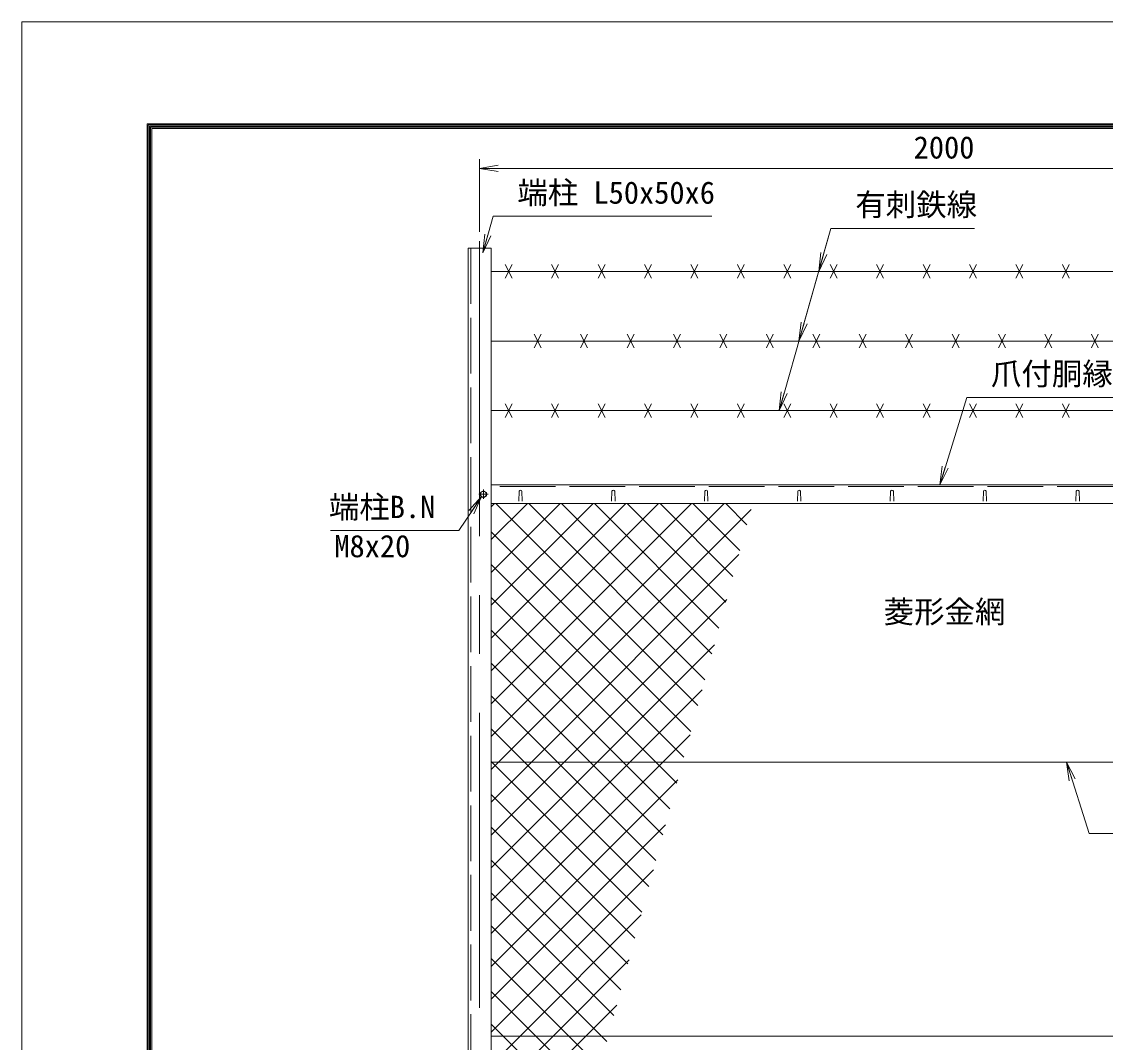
# Model space of a CAD drawing. Units: millimetres, scale not verified. Extents: x -4200 to 4200, y -2970 to 2970.
# Drawn here: x -4200 to -1866, y 772 to 2970 of the extents above; entities that cross this region are included whole.
import ezdxf
from ezdxf.enums import TextEntityAlignment as Align

# ---------------------------------------------------------------- set-up
doc = ezdxf.new("R2010")
doc.units = ezdxf.units.MM
doc.header["$LTSCALE"] = 20
doc.linetypes.add('DASHED', pattern=[7.5, 6, -1.5])
doc.linetypes.add('USER1', pattern=[50.8, 31.75, -6.35, 6.35, -6.35])
for name, color, linetype, lineweight in [('0-0_D-STR1', 1, 'Continuous', 18), ('0-1_D-BMK', 2, 'USER1', 13), ('0-2_D-STR-DIM', 7, 'Continuous', 9), ('0-3_D-STR3', 3, 'Continuous', 13), ('0-5_D-STR-TXT', 7, 'Continuous', 9), ('0-6_0', 7, 'Continuous', 9), ('0-7_D-STR2', 7, 'Continuous', 9), ('0-8_D-TTL', 7, 'Continuous', 9)]:
    doc.layers.add(name, color=color, linetype=linetype, lineweight=lineweight)
doc.styles.add('ＭＳ ゴシック', font='')
doc.styles.get('ＭＳ ゴシック').set_extended_font_data('MS Gothic')

# ---------------------------------------------------------------- blocks, each defined once
blk = doc.blocks.new('_Open')
at = {"layer": '0-6_0'}
blk.add_line((-20, 3.33), (0, 0), dxfattribs=at)
blk.add_lwpolyline([(-20, -3.33), (0, 0), (-20, 0)], dxfattribs=at)

msp = doc.modelspace()

# ---------------------------------------------------------------- linework, layer by layer
at = {"layer": '0-0_D-STR1'}
for p, q in [((-3238.6, 2482.26), (-3238.6, 192.26)), ((-3188.6, 2482.26), (-3238.6, 2482.26)), ((-3188.6, 346.26), (-3188.6, 2482.26)), ((-1250.1, 1972.26), (-3188.6, 1972.26)), ((-3128.6, 1959.13), (-3129.35, 1937.63)), ((-3122.6, 1959.13), (-3121.85, 1937.63)), ((-2928.6, 1959.13), (-2929.35, 1937.63)), ((-2922.6, 1959.13), (-2921.85, 1937.63)), ((-2728.6, 1959.13), (-2729.35, 1937.63)), ((-2722.6, 1959.13), (-2721.85, 1937.63)), ((-2528.6, 1959.13), (-2529.35, 1937.63)), ((-2522.6, 1959.13), (-2521.85, 1937.63)), ((-2328.6, 1959.13), (-2329.35, 1937.63)), ((-2322.6, 1959.13), (-2321.85, 1937.63)), ((-2128.6, 1959.13), (-2129.35, 1937.63)), ((-2122.6, 1959.13), (-2121.85, 1937.63)), ((-1928.6, 1959.13), (-1929.35, 1937.63)), ((-1922.6, 1959.13), (-1921.85, 1937.63)), ((-3188.6, 1932.26), (-1250.1, 1932.26))]:
    msp.add_line(p, q, dxfattribs=at)
at = {"layer": '0-0_D-STR1', "linetype": 'DASHED'}
for p, q in [((-3232.6, 2482.26), (-3232.6, 192.26)), ((-1250.1, 1969.26), (-3188.6, 1969.26))]:
    msp.add_line(p, q, dxfattribs=at)
at = {"layer": '0-0_D-STR1'}
for centre in [(-3125.6, 1957.88), (-2925.6, 1957.88), (-2725.6, 1957.88), (-2525.6, 1957.88), (-2325.6, 1957.88), (-2125.6, 1957.88), (-1925.6, 1957.88)]:
    msp.add_arc(centre, 3.25, 22.61986, 157.38014, dxfattribs=at)
at = {"layer": '0-1_D-BMK'}
for p, q in [((-3213.6, 2497.26), (-3213.6, 102.26)), ((-3205.6, 1962.26), (-3205.6, 1942.26)), ((-3195.6, 1952.26), (-3215.6, 1952.26))]:
    msp.add_line(p, q, dxfattribs=at)
at = {"layer": '0-2_D-STR-DIM'}
for p, q in [((-3213.6, 2517.26), (-3213.6, 2674.07)), ((-3173.6, 2654.07), (-1253.6, 2654.07))]:
    msp.add_line(p, q, dxfattribs=at)
at = {"layer": '0-3_D-STR3'}
for p, q in [((-3188.6, 2432.26), (-1250.1, 2432.26)), ((-3158.6, 2417.26), (-3143.6, 2447.26)), ((-3158.6, 2447.26), (-3143.6, 2417.26)), ((-3058.6, 2417.26), (-3043.6, 2447.26)), ((-3058.6, 2447.26), (-3043.6, 2417.26)), ((-2958.6, 2417.26), (-2943.6, 2447.26)), ((-2958.6, 2447.26), (-2943.6, 2417.26)), ((-2858.6, 2417.26), (-2843.6, 2447.26)), ((-2858.6, 2447.26), (-2843.6, 2417.26)), ((-2758.6, 2417.26), (-2743.6, 2447.26)), ((-2758.6, 2447.26), (-2743.6, 2417.26)), ((-2658.6, 2417.26), (-2643.6, 2447.26)), ((-2658.6, 2447.26), (-2643.6, 2417.26)), ((-2558.6, 2417.26), (-2543.6, 2447.26)), ((-2558.6, 2447.26), (-2543.6, 2417.26)), ((-2458.6, 2417.26), (-2443.6, 2447.26)), ((-2458.6, 2447.26), (-2443.6, 2417.26)), ((-2358.6, 2417.26), (-2343.6, 2447.26)), ((-2358.6, 2447.26), (-2343.6, 2417.26)), ((-2258.6, 2417.26), (-2243.6, 2447.26)), ((-2258.6, 2447.26), (-2243.6, 2417.26)), ((-2158.6, 2417.26), (-2143.6, 2447.26)), ((-2158.6, 2447.26), (-2143.6, 2417.26)), ((-2058.6, 2417.26), (-2043.6, 2447.26)), ((-2058.6, 2447.26), (-2043.6, 2417.26)), ((-1958.6, 2417.26), (-1943.6, 2447.26)), ((-1958.6, 2447.26), (-1943.6, 2417.26)), ((-3096.1, 2297.26), (-3081.1, 2267.26)), ((-3096.1, 2267.26), (-3081.1, 2297.26)), ((-2996.1, 2297.26), (-2981.1, 2267.26)), ((-2996.1, 2267.26), (-2981.1, 2297.26)), ((-2896.1, 2297.26), (-2881.1, 2267.26)), ((-2896.1, 2267.26), (-2881.1, 2297.26)), ((-2796.1, 2297.26), (-2781.1, 2267.26)), ((-2796.1, 2267.26), (-2781.1, 2297.26)), ((-2696.1, 2297.26), (-2681.1, 2267.26)), ((-2696.1, 2267.26), (-2681.1, 2297.26)), ((-2596.1, 2297.26), (-2581.1, 2267.26)), ((-2596.1, 2267.26), (-2581.1, 2297.26)), ((-2496.1, 2297.26), (-2481.1, 2267.26)), ((-2496.1, 2267.26), (-2481.1, 2297.26)), ((-2396.1, 2297.26), (-2381.1, 2267.26)), ((-2396.1, 2267.26), (-2381.1, 2297.26)), ((-2296.1, 2297.26), (-2281.1, 2267.26)), ((-2296.1, 2267.26), (-2281.1, 2297.26)), ((-2196.1, 2297.26), (-2181.1, 2267.26)), ((-2196.1, 2267.26), (-2181.1, 2297.26)), ((-2096.1, 2297.26), (-2081.1, 2267.26)), ((-2096.1, 2267.26), (-2081.1, 2297.26)), ((-1996.1, 2297.26), (-1981.1, 2267.26)), ((-1996.1, 2267.26), (-1981.1, 2297.26)), ((-1896.1, 2297.26), (-1881.1, 2267.26)), ((-1896.1, 2267.26), (-1881.1, 2297.26)), ((-3188.6, 2282.26), (-1250.1, 2282.26)), ((-3188.6, 2132.26), (-1250.1, 2132.26)), ((-3158.6, 2117.26), (-3143.6, 2147.26)), ((-3158.6, 2147.26), (-3143.6, 2117.26)), ((-3058.6, 2117.26), (-3043.6, 2147.26)), ((-3058.6, 2147.26), (-3043.6, 2117.26)), ((-2958.6, 2117.26), (-2943.6, 2147.26)), ((-2958.6, 2147.26), (-2943.6, 2117.26)), ((-2858.6, 2117.26), (-2843.6, 2147.26)), ((-2858.6, 2147.26), (-2843.6, 2117.26)), ((-2758.6, 2117.26), (-2743.6, 2147.26)), ((-2758.6, 2147.26), (-2743.6, 2117.26)), ((-2658.6, 2117.26), (-2643.6, 2147.26)), ((-2658.6, 2147.26), (-2643.6, 2117.26)), ((-2558.6, 2117.26), (-2543.6, 2147.26)), ((-2558.6, 2147.26), (-2543.6, 2117.26)), ((-2458.6, 2117.26), (-2443.6, 2147.26)), ((-2458.6, 2147.26), (-2443.6, 2117.26)), ((-2358.6, 2117.26), (-2343.6, 2147.26)), ((-2358.6, 2147.26), (-2343.6, 2117.26)), ((-2258.6, 2117.26), (-2243.6, 2147.26)), ((-2258.6, 2147.26), (-2243.6, 2117.26)), ((-2158.6, 2117.26), (-2143.6, 2147.26)), ((-2158.6, 2147.26), (-2143.6, 2117.26)), ((-2058.6, 2117.26), (-2043.6, 2147.26)), ((-2058.6, 2147.26), (-2043.6, 2117.26)), ((-1958.6, 2117.26), (-1943.6, 2147.26)), ((-1958.6, 2147.26), (-1943.6, 2117.26)), ((-1250.1, 1375.51), (-3188.6, 1375.51)), ((-1250.1, 785.51), (-3188.6, 785.51))]:
    msp.add_line(p, q, dxfattribs=at)
msp.add_lwpolyline([(-3199.1, 1956.01), (-3205.6, 1959.77), (-3212.1, 1956.01), (-3212.1, 1948.51), (-3205.6, 1944.75), (-3199.1, 1948.51)], close=True, dxfattribs=at)
msp.add_circle((-3205.6, 1952.26), 6.25, dxfattribs=at)
at = {"layer": '0-5_D-STR-TXT'}
for q in [(-2525.27, 2284.18), (-2482.73, 2434.18)]:
    msp.add_line((-2457.05, 2524.72), q, dxfattribs=at)
for points in [[(-2713.62, 2550.83), (-3184.6, 2550.83), (-3206.31, 2474.28)], [(-2147.49, 2524.72), (-2457.05, 2524.72), (-2567.82, 2134.18)], [(-1466.5, 2160.65), (-2164.38, 2160.65), (-2221.94, 1974.17)], [(-3534.49, 1873.82), (-3258.18, 1873.82), (-3210.56, 1945.41)], [(-1589.55, 1221.88), (-1900.88, 1221.88), (-1948.97, 1373.6)]]:
    msp.add_lwpolyline(points, dxfattribs=at)
at = {"layer": '0-7_D-STR2'}
for p, q in [((-3188.6, 1925.26), (-3181.6, 1932.26)), ((-3188.6, 1854.55), (-3110.89, 1932.26)), ((-3188.6, 1783.84), (-3040.18, 1932.26)), ((-3188.6, 1713.13), (-2969.47, 1932.26)), ((-3188.6, 1642.42), (-2898.76, 1932.26)), ((-3188.6, 1571.71), (-2828.05, 1932.26)), ((-3188.6, 1501), (-2757.34, 1932.26)), ((-3188.6, 1430.29), (-2686.63, 1932.26)), ((-2743.38, 1497.04), (-3178.6, 1932.26)), ((-3172.67, 1375.51), (-2628.96, 1919.22)), ((-2728.3, 1552.67), (-3107.89, 1932.26)), ((-2713.22, 1608.31), (-3037.18, 1932.26)), ((-2698.15, 1663.94), (-2966.47, 1932.26)), ((-2683.07, 1719.57), (-2895.75, 1932.26)), ((-2667.99, 1775.21), (-2825.04, 1932.26)), ((-2652.91, 1830.84), (-2754.33, 1932.26)), ((-2637.83, 1886.47), (-2683.62, 1932.26)), ((-2758.46, 1441.41), (-3188.6, 1871.56)), ((-3101.96, 1375.51), (-2655.25, 1822.22)), ((-2773.53, 1385.78), (-3188.6, 1800.84)), ((-2833.98, 1375.51), (-3188.6, 1730.13)), ((-3031.25, 1375.51), (-2681.54, 1725.22)), ((-2904.69, 1375.51), (-3188.6, 1659.42)), ((-2960.54, 1375.51), (-2707.83, 1628.22)), ((-2975.4, 1375.51), (-3188.6, 1588.71)), ((-3046.11, 1375.51), (-3188.6, 1518)), ((-2889.83, 1375.51), (-2734.12, 1531.22)), ((-3116.82, 1375.51), (-3188.6, 1447.29)), ((-2819.12, 1375.51), (-2760.4, 1434.22)), ((-3187.53, 1375.51), (-3188.6, 1376.58)), ((-3188.6, 1359.58), (-3172.67, 1375.51)), ((-3188.6, 1288.86), (-3101.96, 1375.51)), ((-3188.6, 1218.15), (-3031.25, 1375.51)), ((-3188.6, 1147.44), (-2960.54, 1375.51)), ((-3188.6, 1076.73), (-2889.83, 1375.51)), ((-3188.6, 1006.02), (-2819.12, 1375.51)), ((-2864, 1051.98), (-3187.53, 1375.51)), ((-2848.92, 1107.61), (-3116.82, 1375.51)), ((-2833.85, 1163.24), (-3046.11, 1375.51)), ((-2818.77, 1218.88), (-2975.4, 1375.51)), ((-2803.69, 1274.51), (-2904.69, 1375.51)), ((-2788.61, 1330.14), (-2833.98, 1375.51)), ((-3188.6, 935.31), (-2786.69, 1337.22)), ((-2879.08, 996.35), (-3188.6, 1305.87)), ((-3188.6, 864.6), (-2812.98, 1240.22)), ((-2894.16, 940.71), (-3188.6, 1235.16)), ((-2909.23, 885.08), (-3188.6, 1164.45)), ((-3188.6, 793.89), (-2839.27, 1143.22)), ((-2924.31, 829.45), (-3188.6, 1093.74)), ((-3126.27, 785.51), (-2865.56, 1046.22)), ((-2951.09, 785.51), (-3188.6, 1023.03)), ((-3021.8, 785.51), (-3188.6, 952.32)), ((-3055.56, 785.51), (-2891.85, 949.22)), ((-3092.51, 785.51), (-3188.6, 881.61)), ((-2984.85, 785.51), (-2918.14, 852.22)), ((-3163.22, 785.51), (-3188.6, 810.9)), ((-3188.6, 723.18), (-3126.27, 785.51)), ((-3188.6, 652.47), (-3055.56, 785.51)), ((-3188.6, 581.76), (-2984.85, 785.51)), ((-2984.62, 606.91), (-3163.22, 785.51)), ((-2969.55, 662.55), (-3092.51, 785.51)), ((-2954.47, 718.18), (-3021.8, 785.51)), ((-2939.39, 773.81), (-2951.09, 785.51))]:
    msp.add_line(p, q, dxfattribs=at)
at = {"layer": '0-8_D-TTL', "color": 2, "lineweight": 18}
msp.add_lwpolyline([(-4200, 2970), (4200, 2970), (4200, -2970), (-4200, -2970)], close=True, dxfattribs=at)
at = {"layer": '0-8_D-TTL'}
for points in [[(-3930, 2750), (3930, 2750), (3930, -2750), (-3930, -2750)], [(-3927.5, 2747.5), (3927.5, 2747.5), (3927.5, -2747.5), (-3927.5, -2747.5)], [(-3925, 2745), (3925, 2745), (3925, -2745), (-3925, -2745)], [(-3922.5, 2742.5), (3922.5, 2742.5), (3922.5, -2742.5), (-3922.5, -2742.5)], [(-3920, 2740), (3920, 2740), (3920, -2740), (-3920, -2740)]]:
    msp.add_lwpolyline(points, close=True, dxfattribs=at)

# ---------------------------------------------------------------- block references
at = {"layer": '0-2_D-STR-DIM', "xscale": 2, "yscale": 2, "rotation": 180}
msp.add_blockref('_Open', (-3213.6, 2654.07), dxfattribs=at)
at = {"layer": '0-5_D-STR-TXT', "xscale": 2, "yscale": 2}
for p, rotation in [((-3206.86, 2472.35), 254.16392), ((-2483.27, 2432.26), 254.16392), ((-2525.82, 2282.26), 254.16392), ((-2568.37, 2132.26), 254.16392), ((-2222.53, 1972.26), 252.84683), ((-3209.45, 1947.07), 56.36845), ((-1949.58, 1375.51), 107.58773)]:
    msp.add_blockref('_Open', p, dxfattribs=dict(at, rotation=rotation))

# ---------------------------------------------------------------- texts
at = {"layer": '0-2_D-STR-DIM', "style": 'ＭＳ ゴシック'}
msp.add_text('2000', height=48.09, dxfattribs=at).set_placement((-2278.85, 2660.81), align=Align.BOTTOM_LEFT)
at = {"layer": '0-5_D-STR-TXT', "style": 'ＭＳ ゴシック'}
for s, p in [('端柱 L50x50x6', (-3132.4, 2563.41)), ('有刺鉄線', (-2404.6, 2537.56)), ('爪付胴縁 R付L40x40x3', (-2112.44, 2173.24)), ('端柱B.N', (-3538.3, 1886.4)), ('M8x20', (-3526.58, 1802.22)), ('菱形金網', (-2343.55, 1660.74))]:
    msp.add_text(s, height=48.09, dxfattribs=at).set_placement(p, align=Align.BOTTOM_LEFT)

doc.saveas('drawing.dxf')
